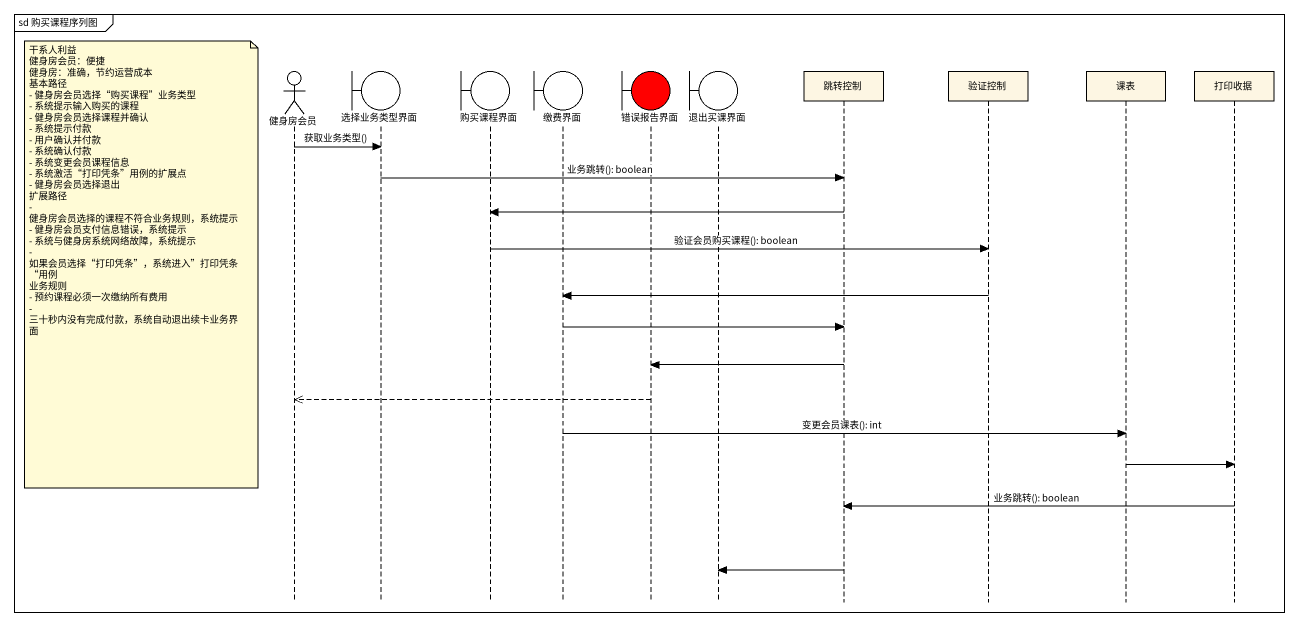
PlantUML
@startuml
mainframe sd 购买课程序列图
hide footbox
actor 健身房会员
boundary 选择业务类型界面
boundary 购买课程界面
boundary 缴费界面
boundary 错误报告界面 #FF0000
boundary 退出买课界面
participant 跳转控制
participant 验证控制
participant 课表
participant 打印收据

健身房会员 -> 选择业务类型界面 : 获取业务类型()
选择业务类型界面 -> 跳转控制 : 业务跳转(): boolean
跳转控制 -> 购买课程界面
购买课程界面 -> 验证控制 : 验证会员购买课程(): boolean
note left of 健身房会员
  干系人利益
  健身房会员：便捷
  健身房：准确，节约运营成本
  基本路径
  - 健身房会员选择“购买课程”业务类型
  - 系统提示输入购买的课程
  - 健身房会员选择课程并确认
  - 系统提示付款
  - 用户确认并付款
  - 系统确认付款
  - 系统变更会员课程信息
  - 系统激活“打印凭条”用例的扩展点
  - 健身房会员选择退出
  扩展路径
  - 健身房会员选择的课程不符合业务规则，系统提示
  - 健身房会员支付信息错误，系统提示
  - 系统与健身房系统网络故障，系统提示
  - 如果会员选择“打印凭条”，系统进入”打印凭条“用例
  业务规则
  - 预约课程必须一次缴纳所有费用
  - 三十秒内没有完成付款，系统自动退出续卡业务界面
end note
验证控制 -> 缴费界面
缴费界面 -> 跳转控制
跳转控制 -> 错误报告界面
错误报告界面 -->> 健身房会员
缴费界面 -> 课表 : 变更会员课表(): int
课表 -> 打印收据
打印收据 -> 跳转控制 : 业务跳转(): boolean
跳转控制 -> 退出买课界面
@enduml
